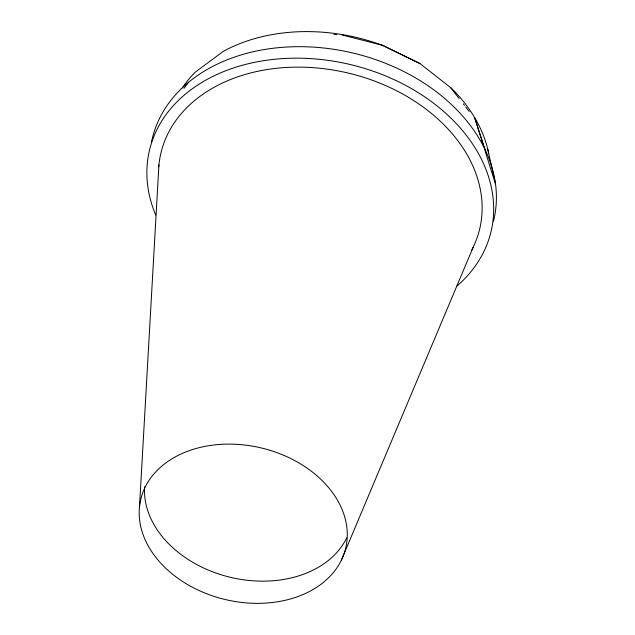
<?xml version="1.0" encoding="UTF-8"?>
<svg xmlns="http://www.w3.org/2000/svg" width="635" height="635" viewBox="0 0 635 635"><rect width="100%" height="100%" fill="white"/><g stroke="black" fill="none" stroke-linecap="round" stroke-linejoin="round"><path stroke-width="0.95" d="M139.486 506.968L158.925 164.909M341.424 560.07A105.323 77.899 13.4 0 0 223.901 444.214A105.323 77.899 13.4 0 0 164.362 566.912A105.323 77.899 13.4 0 0 341.424 560.07L473.051 247.507M184.055 88.297L188.651 82.217M333.954 34.457L336.86 34.6M341.701 34.854L382.508 45.307L419.687 63.357L451.453 88.273A163.838 121.182 13.4 0 1 488.656 153.194M382.508 45.307L419.949 63.627M450.715 87.773L459.097 98.496M463.288 103.862L464.487 105.394M465.685 106.926L469.273 111.522M485.108 149.669L474.591 117.491L483.727 146.598M484.902 150.352L495.514 184.158L487.791 149.296M346.71 537.877A105.323 77.899 13.4 0 1 228.513 576.842A105.323 77.899 13.4 0 1 144.605 486.704M158.75 166.814A163.838 121.182 13.4 0 1 354.005 74.517A163.838 121.182 13.4 0 1 471.749 250.087M151.455 142.311A175.546 129.834 13.4 0 1 351.385 52.665A175.546 129.834 13.4 0 1 493.514 221.123M155.718 215.082A175.546 129.834 13.4 0 1 349.822 64.429A175.546 129.834 13.4 0 1 456.906 286.091M182.332 87.892A163.838 121.182 13.4 0 1 195.064 72.326L223.226 51.395A163.838 121.182 13.4 0 1 382.238 45.244"/></g></svg>
